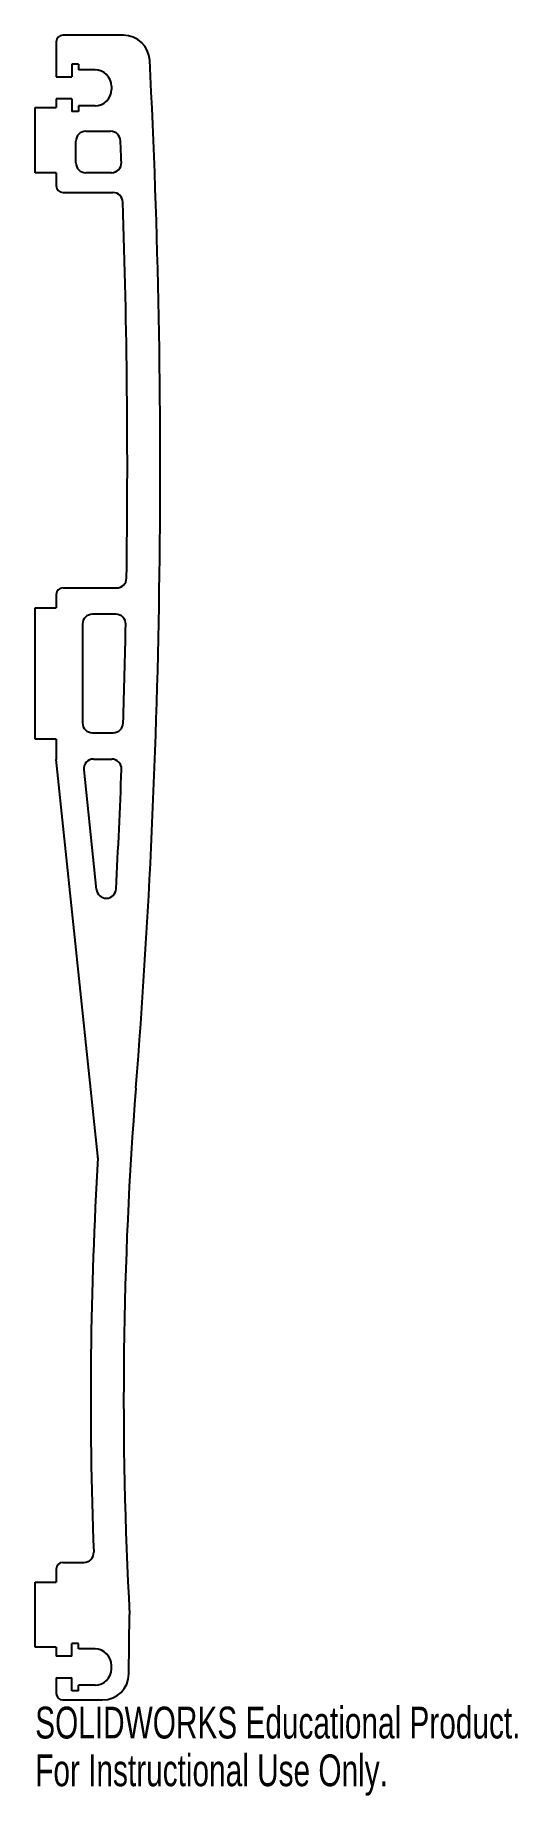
# Model space of a CAD drawing. Header units: millimetres. Extents: x 4 to 77, y -209 to 58.
import ezdxf

# ---------------------------------------------------------------- set-up
doc = ezdxf.new("R2010")
doc.units = ezdxf.units.MM
doc.styles.add('SLDTEXTSTYLE0', font='TXT', dxfattribs={"width": 0.7})

msp = doc.modelspace()

# ---------------------------------------------------------------- linework, layer by layer
at = {"color": 7, "linetype": 'Continuous', "lineweight": 25}
for p, q in [((7.35, 57.5), (7.35, 52.15)), ((17.56, 58.5), (8.35, 58.5)), ((9.75, 54.1), (9.75, 52.15)), ((10.75, 54.1), (9.75, 54.1)), ((10.75, 54.1), (10.75, 53.25)), ((7.35, 52.15), (9.75, 52.15)), ((13.25, 53.25), (10.75, 53.25)), ((9.75, 48.85), (7.35, 48.85)), ((7.35, 48.85), (7.35, 47.5)), ((9.75, 48.85), (9.75, 46.9)), ((15.75, 50.75), (15.75, 50.25)), ((4.17, 47.5), (7.35, 47.5)), ((4.17, 37.6), (4.17, 47.5)), ((10.75, 46.9), (9.75, 46.9)), ((13.25, 47.75), (10.75, 47.75)), ((10.75, 47.75), (10.75, 46.9)), ((11.85, 43.9), (15.62, 43.9)), ((10.35, 39.1), (10.35, 42.4)), ((7.35, 37.6), (4.17, 37.6)), ((7.35, 37.6), (7.35, 35.6)), ((15.75, 37.6), (11.85, 37.6)), ((8.35, 34.6), (15.97, 34.6)), ((7.35, -26.5), (7.35, -28.5)), ((8.35, -25.5), (16.54, -25.5)), ((4.17, -28.5), (7.35, -28.5)), ((4.17, -48.5), (4.17, -28.5)), ((11.35, -31), (11.35, -46)), ((16.42, -29.5), (12.85, -29.5)), ((12.85, -47.5), (16.03, -47.5)), ((7.35, -48.5), (4.17, -48.5)), ((7.35, -48.5), (7.35, -51.45)), ((13.7, -111.88), (7.36, -51.55)), ((11.55, -53.16), (13.45, -71.31)), ((13.04, -51.5), (15.78, -51.5)), ((8.35, -173.6), (11.56, -173.6)), ((7.35, -174.6), (7.35, -176.6)), ((4.17, -176.6), (7.35, -176.6)), ((4.17, -186.5), (4.17, -176.6)), ((18.4, -190.55), (18.5, -181.5)), ((7.35, -186.5), (4.17, -186.5)), ((7.35, -186.5), (7.35, -187.85)), ((9.75, -187.85), (9.75, -185.9)), ((10.75, -185.9), (9.75, -185.9)), ((10.75, -186.75), (10.75, -185.9)), ((13.25, -186.75), (10.75, -186.75)), ((9.75, -187.85), (7.35, -187.85)), ((15.75, -189.75), (15.75, -189.25)), ((7.35, -191.15), (9.75, -191.15)), ((7.35, -191.15), (7.35, -193.5)), ((9.75, -193.1), (9.75, -191.15)), ((13.25, -192.25), (10.75, -192.25)), ((10.75, -193.1), (10.75, -192.25)), ((8.35, -194.5), (14.4, -194.5)), ((10.75, -193.1), (9.75, -193.1))]:
    msp.add_line(p, q, dxfattribs=at)
for centre, radius, start, end in [((8.35, 57.5), 1, 90, 180), ((17.56, 54.5), 4, 2.9621, 90), ((-1176.84, -7.3), 1200, 355.49781, 2.96208), ((13.25, 50.75), 2.5, 0, 90), ((13.25, 50.25), 2.5, 270, 0), ((11.85, 42.4), 1.5, 90, 180), ((15.62, 42.4), 1.5, 2.3868, 90), ((-1176.84, -7.3), 1195, 2.22823, 2.38678), ((11.85, 39.1), 1.5, 180, 270), ((15.75, 39.1), 1.5, 270, 2.2282), ((8.35, 35.6), 1, 180, 270), ((15.97, 33.1), 1.5, 1.94, 90), ((-1176.84, -7.3), 1195, 359.19843, 1.94), ((16.54, -24), 1.5, 270, 359.1984), ((8.35, -26.5), 1, 90, 180), ((12.85, -31), 1.5, 90, 180), ((16.42, -31), 1.5, 358.8623, 90), ((-1176.84, -7.3), 1195, 358.14199, 358.86233), ((12.85, -46), 1.5, 180, 270), ((16.03, -46), 1.5, 270, 358.142), ((8.35, -51.45), 1, 180, 186), ((13.04, -53), 1.5, 90, 186), ((15.78, -53), 1.5, 357.8057, 90), ((-1176.84, -7.3), 1195, 356.93318, 357.80573), ((14.95, -71.16), 1.5, 186, 356.9332), ((617.6, -148.6), 600, 175.49781, 183.14346), ((617.6, -148.6), 605, 176.54394, 182.22075), ((12.2, -112.04), 1.5, 356.5439, 6), ((8.35, -174.6), 1, 90, 180), ((11.56, -172.1), 1.5, 270, 2.2208), ((13.25, -189.25), 2.5, 0, 90), ((13.25, -189.75), 2.5, 270, 0), ((14.4, -190.5), 4, 270, 359.3206), ((8.35, -193.5), 1, 180, 270)]:
    msp.add_arc(centre, radius, start, end, dxfattribs=at)

# ---------------------------------------------------------------- texts
at = {"color": 7, "linetype": 'Continuous', "char_height": 4.8336, "attachment_point": 1, "style": 'SLDTEXTSTYLE0'}
for s, insert in [('SOLIDWORKS Educational Product.', (4.17, -195.52)), ('For Instructional Use Only.', (4.17, -202.77))]:
    msp.add_mtext(s, dxfattribs=dict(at, insert=insert))

doc.saveas('drawing.dxf')
